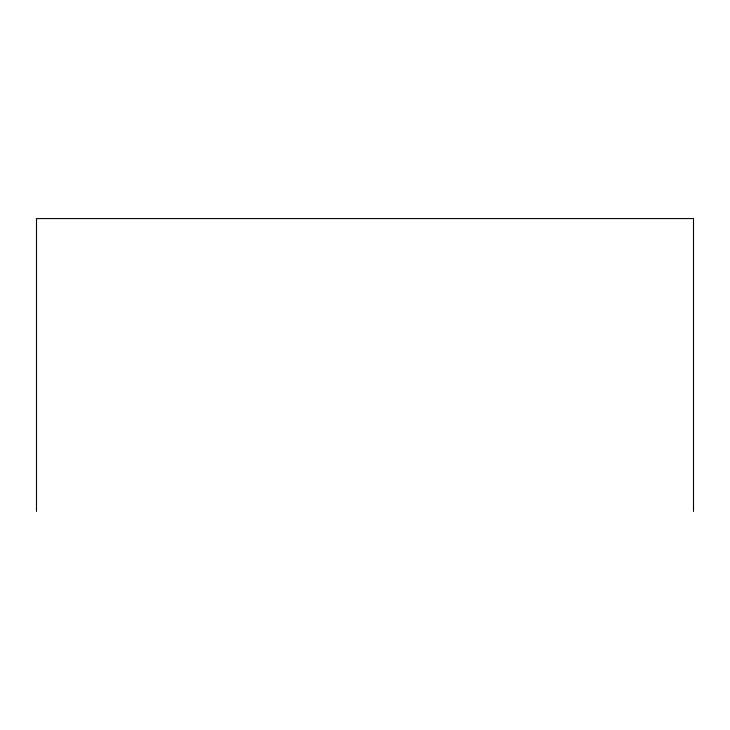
<?xml version="1.0" encoding="UTF-8"?>
<svg xmlns="http://www.w3.org/2000/svg" width="730" height="730" viewBox="0 0 730 730"><rect width="100%" height="100%" fill="white"/><g stroke="black" fill="none" stroke-linecap="round" stroke-linejoin="round"><path stroke-width="1.09" d="M693.5 511.429L693.5 218.571L36.5 218.571L36.5 511.429"/></g></svg>
